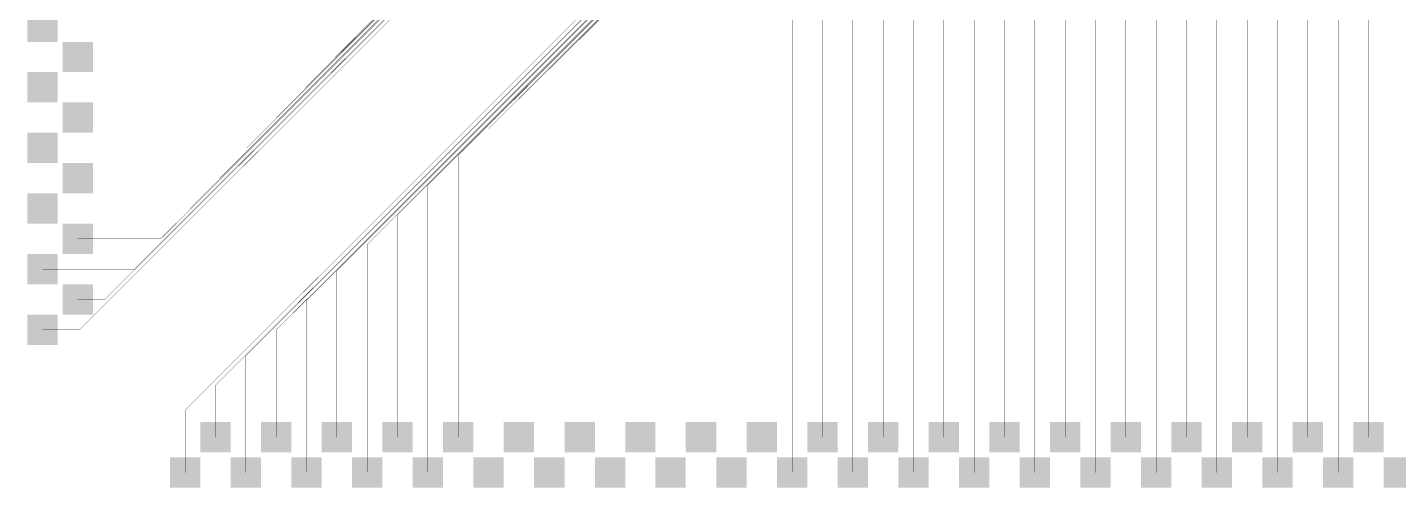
# Model space of a CAD drawing. Header units: inches. Extents: x 0 to 565, y 0 to 565.
# Drawn here: x 0 to 282.4, y 0 to 94.9 of the extents above; entities that cross this region are included whole.
import ezdxf

# ---------------------------------------------------------------- set-up
doc = ezdxf.new("R2010")
doc.units = ezdxf.units.IN

# ---------------------------------------------------------------- blocks, each defined once
blk = doc.blocks.new('B____P_____81__4')
for points in [[(-3.13, 612.13), (3.13, 612.13), (3.13, 605.88), (-3.13, 605.88)], [(4.13, 605.88), (10.38, 605.88), (10.38, 599.63), (4.13, 599.63)], [(-3.13, 599.63), (3.13, 599.63), (3.13, 593.37), (-3.13, 593.37)], [(4.13, 593.37), (10.38, 593.37), (10.38, 587.12), (4.13, 587.12)], [(-3.13, 587.12), (3.13, 587.12), (3.13, 580.87), (-3.13, 580.87)], [(4.13, 580.87), (10.38, 580.87), (10.38, 574.62), (4.13, 574.62)], [(-3.13, 574.62), (3.13, 574.62), (3.13, 568.37), (-3.13, 568.37)], [(4.13, 568.37), (10.38, 568.37), (10.38, 562.13), (4.13, 562.13)], [(-3.13, 562.13), (3.13, 562.13), (3.13, 555.88), (-3.13, 555.88)], [(4.13, 555.88), (10.38, 555.88), (10.38, 549.63), (4.13, 549.63)], [(-3.13, 549.63), (3.13, 549.63), (3.13, 543.37), (-3.13, 543.37)], [(4.13, 543.37), (10.38, 543.37), (10.38, 537.12), (4.13, 537.12)], [(-3.13, 537.12), (3.13, 537.12), (3.13, 530.87), (-3.13, 530.87)], [(4.13, 530.87), (10.38, 530.87), (10.38, 524.62), (4.13, 524.62)], [(-3.13, 524.62), (3.13, 524.62), (3.13, 518.37), (-3.13, 518.37)], [(4.13, 518.37), (10.38, 518.37), (10.38, 512.13), (4.13, 512.13)], [(-3.13, 512.13), (3.13, 512.13), (3.13, 505.88), (-3.13, 505.88)], [(4.13, 505.88), (10.38, 505.88), (10.38, 499.63), (4.13, 499.63)], [(-3.13, 499.63), (3.13, 499.63), (3.13, 493.37), (-3.13, 493.37)], [(4.13, 493.37), (10.38, 493.37), (10.38, 487.12), (4.13, 487.12)], [(-3.13, 487.12), (3.13, 487.12), (3.13, 480.87), (-3.13, 480.87)], [(4.13, 480.87), (10.38, 480.87), (10.38, 474.62), (4.13, 474.62)], [(-3.13, 474.62), (3.13, 474.62), (3.13, 468.37), (-3.13, 468.37)], [(4.13, 468.37), (10.38, 468.37), (10.38, 462.13), (4.13, 462.13)], [(-3.13, 462.13), (3.13, 462.13), (3.13, 455.88), (-3.13, 455.88)], [(4.13, 455.88), (10.38, 455.88), (10.38, 449.63), (4.13, 449.63)], [(-3.13, 449.63), (3.13, 449.63), (3.13, 443.37), (-3.13, 443.37)], [(4.13, 443.37), (10.38, 443.37), (10.38, 437.12), (4.13, 437.12)], [(-3.13, 437.12), (3.13, 437.12), (3.13, 430.87), (-3.13, 430.87)], [(4.13, 430.87), (10.38, 430.87), (10.38, 424.63), (4.13, 424.63)], [(-3.13, 424.63), (3.13, 424.63), (3.13, 418.38), (-3.13, 418.38)], [(4.13, 418.38), (10.38, 418.38), (10.38, 412.13), (4.13, 412.13)], [(-3.13, 412.13), (3.13, 412.13), (3.13, 405.87), (-3.13, 405.87)], [(4.13, 405.87), (10.38, 405.87), (10.38, 399.62), (4.13, 399.62)], [(-3.13, 399.62), (3.13, 399.62), (3.13, 393.37), (-3.13, 393.37)], [(4.13, 393.37), (10.38, 393.37), (10.38, 387.13), (4.13, 387.13)], [(-3.13, 387.13), (3.13, 387.13), (3.13, 380.87), (-3.13, 380.87)], [(4.13, 380.87), (10.38, 380.87), (10.38, 374.62), (4.13, 374.62)], [(-3.13, 374.62), (3.13, 374.62), (3.13, 368.37), (-3.13, 368.37)], [(4.13, 368.37), (10.38, 368.37), (10.38, 362.13), (4.13, 362.13)], [(-3.13, 362.13), (3.13, 362.13), (3.13, 355.88), (-3.13, 355.88)]]:
    blk.add_hatch(color=1).paths.add_polyline_path(points)
blk = doc.blocks.new('B____P_____81__5')
for points in [[(-3.13, 174.63), (3.13, 174.63), (3.13, 168.38), (-3.13, 168.38)], [(4.13, 168.38), (10.38, 168.38), (10.38, 162.13), (4.13, 162.13)], [(-3.13, 162.13), (3.13, 162.13), (3.13, 155.88), (-3.13, 155.88)], [(4.13, 155.88), (10.38, 155.88), (10.38, 149.63), (4.13, 149.63)], [(-3.13, 149.63), (3.13, 149.63), (3.13, 143.38), (-3.13, 143.38)], [(4.13, 143.38), (10.38, 143.38), (10.38, 137.13), (4.13, 137.13)], [(-3.13, 137.13), (3.13, 137.13), (3.13, 130.88), (-3.13, 130.88)], [(4.13, 130.88), (10.38, 130.88), (10.38, 124.63), (4.13, 124.63)], [(-3.13, 124.63), (3.13, 124.63), (3.13, 118.38), (-3.13, 118.38)], [(4.13, 118.38), (10.38, 118.38), (10.38, 112.13), (4.13, 112.13)], [(-3.13, 112.13), (3.13, 112.13), (3.13, 105.88), (-3.13, 105.88)]]:
    blk.add_hatch(color=1).paths.add_polyline_path(points)

msp = doc.modelspace()

# ---------------------------------------------------------------- linework, layer by layer
at = {"const_width": 0.05}
for points in [[(22.04, 45), (253.83, 276.79)], [(27.42, 51.25), (253.89, 277.72)], [(33.49, 57.5), (253.81, 277.82)], [(39.59, 63.75), (253.76, 277.92)], [(45.15, 70), (253.89, 278.74)], [(51.24, 76.25), (253.83, 278.84)], [(57.34, 82.5), (253.78, 278.94)], [(63.44, 88.75), (253.73, 279.04)], [(10.72, 32.5), (253.89, 275.67)], [(15.94, 38.75), (253.88, 276.69)], [(32.5, 15.95), (271.55, 255)], [(38.75, 21.1), (272.65, 255)], [(45, 27.2), (272.75, 254.95)], [(51.25, 32.5), (273.75, 255)], [(57.5, 38.6), (273.85, 254.95)], [(63.75, 44.7), (273.95, 254.9)], [(70, 50.15), (274.85, 255)], [(76.25, 56.25), (274.95, 254.95)], [(82.5, 62.35), (275.05, 254.9)], [(88.75, 68.45), (275.15, 254.85)], [(95, 74), (276, 255)], [(101.25, 80.1), (276.1, 254.95)], [(107.5, 86.2), (276.2, 254.9)], [(113.75, 92.3), (276.3, 254.85)], [(276.25, 15.3), (276.25, 250.3)], [(270, 9.4), (270, 244.2)], [(263.75, 10.38), (263.75, 238.1)], [(257.5, 10.05), (257.5, 232)], [(251.25, 15.75), (251.25, 225.9)], [(245, 3.13), (245, 219.8)], [(238.75, 10.38), (238.75, 213.7)], [(232.5, 9), (232.5, 207.6)], [(226.25, 15.55), (226.25, 201.5)], [(220, 3.13), (220, 195.4)], [(213.75, 10.38), (213.75, 189.3)], [(207.5, 7.75), (207.5, 183.2)], [(201.25, 15.1), (201.25, 177.15)], [(195, 7.55), (195, 171.05)], [(188.75, 15.5), (188.75, 164.95)], [(182.5, 8.05), (182.5, 158.85)], [(176.25, 15), (176.25, 152.75)], [(170, 7.05), (170, 146.65)], [(163.75, 14.65), (163.75, 140.55)], [(157.5, 6.7), (157.5, 134.65)], [(151.25, 14.75), (151.25, 128.55)], [(145, 7.55), (145, 122.45)], [(138.75, 15.45), (138.75, 116.35)], [(132.5, 7.5), (132.5, 110.25)], [(126.25, 14.95), (126.25, 104.15)], [(120, 7.05), (120, 98.4)], [(113.75, 14.35), (113.75, 92.3)], [(10.38, 88.75), (14.84, 88.75)], [(14.84, 88.75), (14.84, 88.75)], [(14.84, 88.75), (63.44, 88.75)], [(107.5, 7.8), (107.5, 86.2)], [(3.13, 82.5), (7.09, 82.5)], [(7.09, 82.5), (7.09, 82.5)], [(7.09, 82.5), (57.34, 82.5)], [(101.25, 14.25), (101.25, 80.1)], [(10.38, 76.25), (10.38, 76.25)], [(10.38, 76.25), (51.24, 76.25)], [(95, 7.85), (95, 74)], [(3.13, 70), (3.13, 70)], [(3.13, 70), (45.15, 70)], [(88.75, 14.55), (88.75, 68.45)], [(10.38, 63.75), (10.38, 63.75)], [(10.38, 63.75), (39.59, 63.75)], [(82.5, 7.25), (82.5, 62.35)], [(3.13, 57.5), (7.49, 57.5)], [(7.49, 57.5), (7.49, 57.5)], [(7.49, 57.5), (33.49, 57.5)], [(76.25, 15.05), (76.25, 56.25)], [(10.38, 51.25), (10.38, 51.25)], [(10.38, 51.25), (27.42, 51.25)], [(70, 8), (70, 50.15)], [(3.13, 45), (22.04, 45)], [(63.75, 14.5), (63.75, 44.7)], [(10.38, 38.75), (15.94, 38.75)], [(57.5, 7.1), (57.5, 38.6)], [(3.13, 32.5), (10.72, 32.5)], [(51.25, 14.2), (51.25, 32.5)], [(45, 7.75), (45, 27.2)], [(38.75, 16.25), (38.75, 21.1)], [(32.5, 3.13), (32.5, 15.95)], [(38.75, 16.25), (38.75, 16.25)], [(38.75, 10.38), (38.75, 16.25)], [(51.25, 14.2), (51.25, 14.2)], [(51.25, 10.38), (51.25, 14.2)], [(63.75, 14.5), (63.75, 14.5)], [(63.75, 10.38), (63.75, 14.5)], [(76.25, 15.05), (76.25, 15.05)], [(76.25, 10.38), (76.25, 15.05)], [(88.75, 14.55), (88.75, 14.55)], [(88.75, 10.38), (88.75, 14.55)], [(101.25, 14.25), (101.25, 14.25)], [(101.25, 10.38), (101.25, 14.25)], [(113.75, 14.35), (113.75, 14.35)], [(113.75, 10.38), (113.75, 14.35)], [(126.25, 14.95), (126.25, 14.95)], [(126.25, 10.38), (126.25, 14.95)], [(138.75, 15.45), (138.75, 15.45)], [(138.75, 10.38), (138.75, 15.45)], [(151.25, 14.75), (151.25, 14.75)], [(151.25, 10.38), (151.25, 14.75)], [(163.75, 14.65), (163.75, 14.65)], [(163.75, 10.38), (163.75, 14.65)], [(176.25, 15), (176.25, 15)], [(176.25, 10.38), (176.25, 15)], [(188.75, 15.5), (188.75, 15.5)], [(188.75, 10.38), (188.75, 15.5)], [(201.25, 15.1), (201.25, 15.1)], [(201.25, 10.38), (201.25, 15.1)], [(226.25, 15.55), (226.25, 15.55)], [(226.25, 10.38), (226.25, 15.55)], [(251.25, 15.75), (251.25, 15.75)], [(251.25, 10.38), (251.25, 15.75)], [(276.25, 15.3), (276.25, 15.3)], [(276.25, 10.38), (276.25, 15.3)], [(232.5, 9), (232.5, 9)], [(232.5, 3.13), (232.5, 9)], [(257.5, 10.05), (257.5, 10.05)], [(257.5, 3.13), (257.5, 10.05)], [(270, 3.13), (270, 9.4)], [(45, 7.75), (45, 7.75)], [(45, 3.13), (45, 7.75)], [(57.5, 7.1), (57.5, 7.1)], [(57.5, 3.13), (57.5, 7.1)], [(70, 8), (70, 8)], [(70, 3.13), (70, 8)], [(82.5, 7.25), (82.5, 7.25)], [(82.5, 3.13), (82.5, 7.25)], [(95, 7.85), (95, 7.85)], [(95, 3.13), (95, 7.85)], [(107.5, 7.8), (107.5, 7.8)], [(107.5, 3.13), (107.5, 7.8)], [(120, 7.05), (120, 7.05)], [(120, 3.13), (120, 7.05)], [(132.5, 7.5), (132.5, 7.5)], [(132.5, 3.13), (132.5, 7.5)], [(145, 7.55), (145, 7.55)], [(145, 3.13), (145, 7.55)], [(157.5, 6.7), (157.5, 6.7)], [(157.5, 3.13), (157.5, 6.7)], [(170, 7.05), (170, 7.05)], [(170, 3.13), (170, 7.05)], [(182.5, 8.05), (182.5, 8.05)], [(182.5, 3.13), (182.5, 8.05)], [(195, 7.55), (195, 7.55)], [(195, 3.13), (195, 7.55)], [(207.5, 7.75), (207.5, 7.75)], [(207.5, 3.13), (207.5, 7.75)]]:
    msp.add_lwpolyline(points, dxfattribs=at)
at = {"const_width": 0.025}
for points in [[(113.74, 92.3, 1), (113.76, 92.3, 1)], [(113.74, 92.3, 1), (113.76, 92.3, 1)], [(10.36, 88.75, 1), (10.39, 88.75, 1)], [(14.83, 88.75, 1), (14.85, 88.75, 1)], [(14.83, 88.75, 1), (14.85, 88.75, 1)], [(14.83, 88.75, 1), (14.85, 88.75, 1)], [(14.83, 88.75, 1), (14.85, 88.75, 1)], [(63.43, 88.75, 1), (63.45, 88.75, 1)], [(63.43, 88.75, 1), (63.45, 88.75, 1)], [(107.49, 86.2, 1), (107.51, 86.2, 1)], [(107.49, 86.2, 1), (107.51, 86.2, 1)], [(3.11, 82.5, 1), (3.14, 82.5, 1)], [(7.08, 82.5, 1), (7.1, 82.5, 1)], [(7.08, 82.5, 1), (7.1, 82.5, 1)], [(7.08, 82.5, 1), (7.1, 82.5, 1)], [(7.08, 82.5, 1), (7.1, 82.5, 1)], [(57.33, 82.5, 1), (57.35, 82.5, 1)], [(57.33, 82.5, 1), (57.35, 82.5, 1)], [(101.24, 80.1, 1), (101.26, 80.1, 1)], [(101.24, 80.1, 1), (101.26, 80.1, 1)], [(10.36, 76.25, 1), (10.39, 76.25, 1)], [(10.36, 76.25, 1), (10.39, 76.25, 1)], [(10.36, 76.25, 1), (10.39, 76.25, 1)], [(51.23, 76.25, 1), (51.25, 76.25, 1)], [(51.23, 76.25, 1), (51.25, 76.25, 1)], [(94.99, 74, 1), (95.01, 74, 1)], [(94.99, 74, 1), (95.01, 74, 1)], [(3.11, 70, 1), (3.14, 70, 1)], [(3.11, 70, 1), (3.14, 70, 1)], [(3.11, 70, 1), (3.14, 70, 1)], [(45.14, 70, 1), (45.16, 70, 1)], [(45.14, 70, 1), (45.16, 70, 1)], [(88.74, 68.45, 1), (88.76, 68.45, 1)], [(88.74, 68.45, 1), (88.76, 68.45, 1)], [(10.36, 63.75, 1), (10.39, 63.75, 1)], [(10.36, 63.75, 1), (10.39, 63.75, 1)], [(10.36, 63.75, 1), (10.39, 63.75, 1)], [(39.58, 63.75, 1), (39.6, 63.75, 1)], [(39.58, 63.75, 1), (39.6, 63.75, 1)], [(82.49, 62.35, 1), (82.51, 62.35, 1)], [(82.49, 62.35, 1), (82.51, 62.35, 1)], [(3.11, 57.5, 1), (3.14, 57.5, 1)], [(7.48, 57.5, 1), (7.5, 57.5, 1)], [(7.48, 57.5, 1), (7.5, 57.5, 1)], [(7.48, 57.5, 1), (7.5, 57.5, 1)], [(7.48, 57.5, 1), (7.5, 57.5, 1)], [(33.48, 57.5, 1), (33.5, 57.5, 1)], [(33.48, 57.5, 1), (33.5, 57.5, 1)], [(76.24, 56.25, 1), (76.26, 56.25, 1)], [(76.24, 56.25, 1), (76.26, 56.25, 1)], [(10.36, 51.25, 1), (10.39, 51.25, 1)], [(10.36, 51.25, 1), (10.39, 51.25, 1)], [(10.36, 51.25, 1), (10.39, 51.25, 1)], [(27.41, 51.25, 1), (27.43, 51.25, 1)], [(27.41, 51.25, 1), (27.43, 51.25, 1)], [(69.99, 50.15, 1), (70.01, 50.15, 1)], [(69.99, 50.15, 1), (70.01, 50.15, 1)], [(3.11, 45, 1), (3.14, 45, 1)], [(22.03, 45, 1), (22.05, 45, 1)], [(22.03, 45, 1), (22.05, 45, 1)], [(63.74, 44.7, 1), (63.76, 44.7, 1)], [(63.74, 44.7, 1), (63.76, 44.7, 1)], [(10.36, 38.75, 1), (10.39, 38.75, 1)], [(15.93, 38.75, 1), (15.95, 38.75, 1)], [(15.93, 38.75, 1), (15.95, 38.75, 1)], [(57.49, 38.6, 1), (57.51, 38.6, 1)], [(57.49, 38.6, 1), (57.51, 38.6, 1)], [(3.11, 32.5, 1), (3.14, 32.5, 1)], [(10.7, 32.5, 1), (10.73, 32.5, 1)], [(10.7, 32.5, 1), (10.73, 32.5, 1)], [(51.24, 32.5, 1), (51.26, 32.5, 1)], [(51.24, 32.5, 1), (51.26, 32.5, 1)], [(44.99, 27.2, 1), (45.01, 27.2, 1)], [(44.99, 27.2, 1), (45.01, 27.2, 1)], [(38.74, 21.1, 1), (38.76, 21.1, 1)], [(38.74, 21.1, 1), (38.76, 21.1, 1)], [(32.49, 15.95, 1), (32.51, 15.95, 1)], [(32.49, 15.95, 1), (32.51, 15.95, 1)], [(38.74, 16.25, 1), (38.76, 16.25, 1)], [(38.74, 16.25, 1), (38.76, 16.25, 1)], [(38.74, 16.25, 1), (38.76, 16.25, 1)], [(38.74, 16.25, 1), (38.76, 16.25, 1)], [(51.24, 14.2, 1), (51.26, 14.2, 1)], [(51.24, 14.2, 1), (51.26, 14.2, 1)], [(51.24, 14.2, 1), (51.26, 14.2, 1)], [(51.24, 14.2, 1), (51.26, 14.2, 1)], [(63.74, 14.5, 1), (63.76, 14.5, 1)], [(63.74, 14.5, 1), (63.76, 14.5, 1)], [(63.74, 14.5, 1), (63.76, 14.5, 1)], [(63.74, 14.5, 1), (63.76, 14.5, 1)], [(76.24, 15.05, 1), (76.26, 15.05, 1)], [(76.24, 15.05, 1), (76.26, 15.05, 1)], [(76.24, 15.05, 1), (76.26, 15.05, 1)], [(76.24, 15.05, 1), (76.26, 15.05, 1)], [(88.74, 14.55, 1), (88.76, 14.55, 1)], [(88.74, 14.55, 1), (88.76, 14.55, 1)], [(88.74, 14.55, 1), (88.76, 14.55, 1)], [(88.74, 14.55, 1), (88.76, 14.55, 1)], [(101.24, 14.25, 1), (101.26, 14.25, 1)], [(101.24, 14.25, 1), (101.26, 14.25, 1)], [(101.24, 14.25, 1), (101.26, 14.25, 1)], [(101.24, 14.25, 1), (101.26, 14.25, 1)], [(113.74, 14.35, 1), (113.76, 14.35, 1)], [(113.74, 14.35, 1), (113.76, 14.35, 1)], [(113.74, 14.35, 1), (113.76, 14.35, 1)], [(113.74, 14.35, 1), (113.76, 14.35, 1)], [(126.24, 14.95, 1), (126.26, 14.95, 1)], [(126.24, 14.95, 1), (126.26, 14.95, 1)], [(126.24, 14.95, 1), (126.26, 14.95, 1)], [(126.24, 14.95, 1), (126.26, 14.95, 1)], [(138.74, 15.45, 1), (138.76, 15.45, 1)], [(138.74, 15.45, 1), (138.76, 15.45, 1)], [(138.74, 15.45, 1), (138.76, 15.45, 1)], [(138.74, 15.45, 1), (138.76, 15.45, 1)], [(151.24, 14.75, 1), (151.26, 14.75, 1)], [(151.24, 14.75, 1), (151.26, 14.75, 1)], [(151.24, 14.75, 1), (151.26, 14.75, 1)], [(151.24, 14.75, 1), (151.26, 14.75, 1)], [(163.74, 14.65, 1), (163.76, 14.65, 1)], [(163.74, 14.65, 1), (163.76, 14.65, 1)], [(163.74, 14.65, 1), (163.76, 14.65, 1)], [(163.74, 14.65, 1), (163.76, 14.65, 1)], [(176.24, 15, 1), (176.26, 15, 1)], [(176.24, 15, 1), (176.26, 15, 1)], [(176.24, 15, 1), (176.26, 15, 1)], [(176.24, 15, 1), (176.26, 15, 1)], [(188.74, 15.5, 1), (188.76, 15.5, 1)], [(188.74, 15.5, 1), (188.76, 15.5, 1)], [(188.74, 15.5, 1), (188.76, 15.5, 1)], [(188.74, 15.5, 1), (188.76, 15.5, 1)], [(201.24, 15.1, 1), (201.26, 15.1, 1)], [(201.24, 15.1, 1), (201.26, 15.1, 1)], [(201.24, 15.1, 1), (201.26, 15.1, 1)], [(201.24, 15.1, 1), (201.26, 15.1, 1)], [(226.24, 15.55, 1), (226.26, 15.55, 1)], [(226.24, 15.55, 1), (226.26, 15.55, 1)], [(226.24, 15.55, 1), (226.26, 15.55, 1)], [(226.24, 15.55, 1), (226.26, 15.55, 1)], [(251.24, 15.75, 1), (251.26, 15.75, 1)], [(251.24, 15.75, 1), (251.26, 15.75, 1)], [(251.24, 15.75, 1), (251.26, 15.75, 1)], [(251.24, 15.75, 1), (251.26, 15.75, 1)], [(276.24, 15.3, 1), (276.26, 15.3, 1)], [(276.24, 15.3, 1), (276.26, 15.3, 1)], [(276.24, 15.3, 1), (276.26, 15.3, 1)], [(276.24, 15.3, 1), (276.26, 15.3, 1)], [(38.74, 10.38, 1), (38.76, 10.38, 1)], [(51.24, 10.38, 1), (51.26, 10.38, 1)], [(63.74, 10.38, 1), (63.76, 10.38, 1)], [(76.24, 10.38, 1), (76.26, 10.38, 1)], [(88.74, 10.38, 1), (88.76, 10.38, 1)], [(101.24, 10.38, 1), (101.26, 10.38, 1)], [(113.74, 10.38, 1), (113.76, 10.38, 1)], [(126.24, 10.38, 1), (126.26, 10.38, 1)], [(138.74, 10.38, 1), (138.76, 10.38, 1)], [(151.24, 10.38, 1), (151.26, 10.38, 1)], [(163.74, 10.38, 1), (163.76, 10.38, 1)], [(176.24, 10.38, 1), (176.26, 10.38, 1)], [(188.74, 10.38, 1), (188.76, 10.38, 1)], [(201.24, 10.38, 1), (201.26, 10.38, 1)], [(213.74, 10.38, 1), (213.76, 10.38, 1)], [(226.24, 10.38, 1), (226.26, 10.38, 1)], [(232.49, 9, 1), (232.51, 9, 1)], [(232.49, 9, 1), (232.51, 9, 1)], [(232.49, 9, 1), (232.51, 9, 1)], [(232.49, 9, 1), (232.51, 9, 1)], [(238.74, 10.38, 1), (238.76, 10.38, 1)], [(251.24, 10.38, 1), (251.26, 10.38, 1)], [(257.49, 10.05, 1), (257.51, 10.05, 1)], [(257.49, 10.05, 1), (257.51, 10.05, 1)], [(257.49, 10.05, 1), (257.51, 10.05, 1)], [(257.49, 10.05, 1), (257.51, 10.05, 1)], [(263.74, 10.38, 1), (263.76, 10.38, 1)], [(269.99, 9.4, 1), (270.01, 9.4, 1)], [(269.99, 9.4, 1), (270.01, 9.4, 1)], [(276.24, 10.38, 1), (276.26, 10.38, 1)], [(44.99, 7.75, 1), (45.01, 7.75, 1)], [(44.99, 7.75, 1), (45.01, 7.75, 1)], [(44.99, 7.75, 1), (45.01, 7.75, 1)], [(44.99, 7.75, 1), (45.01, 7.75, 1)], [(57.49, 7.1, 1), (57.51, 7.1, 1)], [(57.49, 7.1, 1), (57.51, 7.1, 1)], [(57.49, 7.1, 1), (57.51, 7.1, 1)], [(57.49, 7.1, 1), (57.51, 7.1, 1)], [(69.99, 8, 1), (70.01, 8, 1)], [(69.99, 8, 1), (70.01, 8, 1)], [(69.99, 8, 1), (70.01, 8, 1)], [(69.99, 8, 1), (70.01, 8, 1)], [(82.49, 7.25, 1), (82.51, 7.25, 1)], [(82.49, 7.25, 1), (82.51, 7.25, 1)], [(82.49, 7.25, 1), (82.51, 7.25, 1)], [(82.49, 7.25, 1), (82.51, 7.25, 1)], [(94.99, 7.85, 1), (95.01, 7.85, 1)], [(94.99, 7.85, 1), (95.01, 7.85, 1)], [(94.99, 7.85, 1), (95.01, 7.85, 1)], [(94.99, 7.85, 1), (95.01, 7.85, 1)], [(107.49, 7.8, 1), (107.51, 7.8, 1)], [(107.49, 7.8, 1), (107.51, 7.8, 1)], [(107.49, 7.8, 1), (107.51, 7.8, 1)], [(107.49, 7.8, 1), (107.51, 7.8, 1)], [(119.99, 7.05, 1), (120.01, 7.05, 1)], [(119.99, 7.05, 1), (120.01, 7.05, 1)], [(119.99, 7.05, 1), (120.01, 7.05, 1)], [(119.99, 7.05, 1), (120.01, 7.05, 1)], [(132.49, 7.5, 1), (132.51, 7.5, 1)], [(132.49, 7.5, 1), (132.51, 7.5, 1)], [(132.49, 7.5, 1), (132.51, 7.5, 1)], [(132.49, 7.5, 1), (132.51, 7.5, 1)], [(144.99, 7.55, 1), (145.01, 7.55, 1)], [(144.99, 7.55, 1), (145.01, 7.55, 1)], [(144.99, 7.55, 1), (145.01, 7.55, 1)], [(144.99, 7.55, 1), (145.01, 7.55, 1)], [(157.49, 6.7, 1), (157.51, 6.7, 1)], [(157.49, 6.7, 1), (157.51, 6.7, 1)], [(157.49, 6.7, 1), (157.51, 6.7, 1)], [(157.49, 6.7, 1), (157.51, 6.7, 1)], [(169.99, 7.05, 1), (170.01, 7.05, 1)], [(169.99, 7.05, 1), (170.01, 7.05, 1)], [(169.99, 7.05, 1), (170.01, 7.05, 1)], [(169.99, 7.05, 1), (170.01, 7.05, 1)], [(182.49, 8.05, 1), (182.51, 8.05, 1)], [(182.49, 8.05, 1), (182.51, 8.05, 1)], [(182.49, 8.05, 1), (182.51, 8.05, 1)], [(182.49, 8.05, 1), (182.51, 8.05, 1)], [(194.99, 7.55, 1), (195.01, 7.55, 1)], [(194.99, 7.55, 1), (195.01, 7.55, 1)], [(194.99, 7.55, 1), (195.01, 7.55, 1)], [(194.99, 7.55, 1), (195.01, 7.55, 1)], [(207.49, 7.75, 1), (207.51, 7.75, 1)], [(207.49, 7.75, 1), (207.51, 7.75, 1)], [(207.49, 7.75, 1), (207.51, 7.75, 1)], [(207.49, 7.75, 1), (207.51, 7.75, 1)], [(32.49, 3.13, 1), (32.51, 3.13, 1)], [(44.99, 3.13, 1), (45.01, 3.13, 1)], [(57.49, 3.13, 1), (57.51, 3.13, 1)], [(69.99, 3.13, 1), (70.01, 3.13, 1)], [(82.49, 3.13, 1), (82.51, 3.13, 1)], [(94.99, 3.13, 1), (95.01, 3.13, 1)], [(107.49, 3.13, 1), (107.51, 3.13, 1)], [(119.99, 3.13, 1), (120.01, 3.13, 1)], [(132.49, 3.13, 1), (132.51, 3.13, 1)], [(144.99, 3.13, 1), (145.01, 3.13, 1)], [(157.49, 3.13, 1), (157.51, 3.13, 1)], [(169.99, 3.13, 1), (170.01, 3.13, 1)], [(182.49, 3.13, 1), (182.51, 3.13, 1)], [(194.99, 3.13, 1), (195.01, 3.13, 1)], [(207.49, 3.13, 1), (207.51, 3.13, 1)], [(219.99, 3.13, 1), (220.01, 3.13, 1)], [(232.49, 3.13, 1), (232.51, 3.13, 1)], [(244.99, 3.13, 1), (245.01, 3.13, 1)], [(257.49, 3.13, 1), (257.51, 3.13, 1)], [(269.99, 3.13, 1), (270.01, 3.13, 1)]]:
    msp.add_lwpolyline(points, format="xyb", close=True, dxfattribs=at)

# ---------------------------------------------------------------- block references
msp.add_blockref('B____P_____81__5', (3.13, -76.5))
at = {"rotation": 90}
msp.add_blockref('B____P_____81__4', (641.5, 3.13), dxfattribs=at)

doc.saveas('drawing.dxf')
